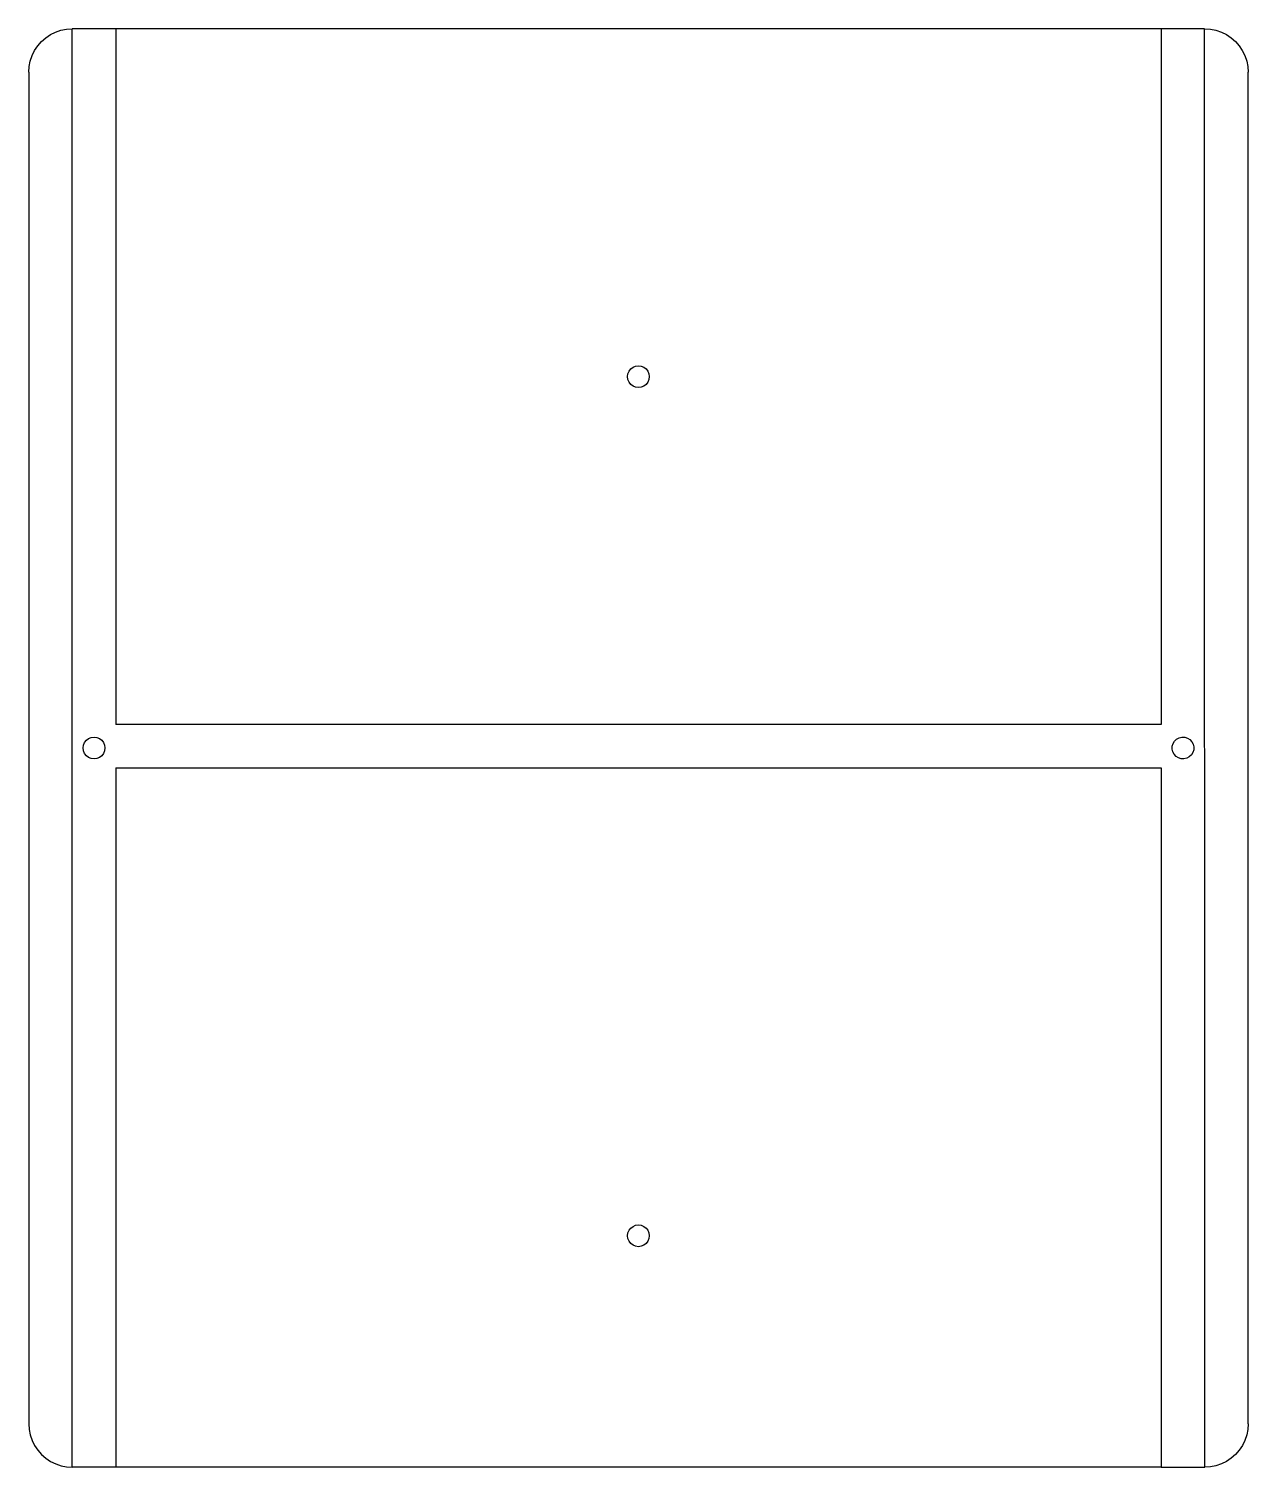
# Model space of a CAD drawing. Extents: x -20.1 to 20.1, y -11.2 to 11.2.
# Drawn here: x -20.08 to -6.06, y -6.82 to 9.72 of the extents above; entities that cross this region are included whole.
import ezdxf

# ---------------------------------------------------------------- set-up
doc = ezdxf.new("R2010")
doc.units = 0
doc.header["$MEASUREMENT"] = 0
doc.layers.get('0').update_dxf_attribs({"linetype": 'CONTINUOUS'})

msp = doc.modelspace()

# ---------------------------------------------------------------- linework, layer by layer
for p, q in [((-19.934, 9.577), (-19.885, 9.62)), ((-19.885, 9.62), (-19.83, 9.657)), ((-19.83, 9.657), (-19.772, 9.686)), ((-19.772, 9.686), (-19.71, 9.707)), ((-19.71, 9.707), (-19.646, 9.719)), ((-19.646, 9.719), (-19.58, 9.724)), ((-19.08, 9.724), (-19.58, 9.724)), ((-19.58, -6.816), (-19.58, 9.724)), ((-7.065, 9.724), (-19.08, 9.724)), ((-19.08, 9.724), (-19.08, 1.724)), ((-7.065, 9.724), (-7.065, 1.724)), ((-6.565, 9.724), (-7.065, 9.724)), ((-6.565, 9.724), (-6.499, 9.719)), ((-6.564, -6.816), (-6.565, 9.724)), ((-6.499, 9.719), (-6.435, 9.707)), ((-6.435, 9.707), (-6.373, 9.686)), ((-6.373, 9.686), (-6.315, 9.657)), ((-6.315, 9.657), (-6.26, 9.62)), ((-6.26, 9.62), (-6.211, 9.577)), ((-20.042, 9.415), (-20.013, 9.474)), ((-20.013, 9.474), (-19.977, 9.528)), ((-19.977, 9.528), (-19.934, 9.577)), ((-6.211, 9.577), (-6.168, 9.528)), ((-6.168, 9.528), (-6.132, 9.474)), ((-6.132, 9.474), (-6.103, 9.415)), ((-20.08, 9.224), (-20.076, 9.289)), ((-20.076, 9.289), (-20.063, 9.353)), ((-20.063, 9.353), (-20.042, 9.415)), ((-6.103, 9.415), (-6.082, 9.353)), ((-6.082, 9.353), (-6.069, 9.289)), ((-6.069, 9.289), (-6.065, 9.224)), ((-20.08, 9.224), (-20.08, -6.316)), ((-6.064, -6.316), (-6.065, 9.224)), ((-13.181, 5.786), (-13.161, 5.812)), ((-13.161, 5.812), (-13.135, 5.832)), ((-13.135, 5.832), (-13.105, 5.844)), ((-13.105, 5.844), (-13.073, 5.849)), ((-13.073, 5.849), (-13.04, 5.844)), ((-13.04, 5.844), (-13.01, 5.832)), ((-13.01, 5.832), (-12.984, 5.812)), ((-12.984, 5.812), (-12.964, 5.786)), ((-13.198, 5.724), (-13.193, 5.756)), ((-13.193, 5.691), (-13.198, 5.724)), ((-13.193, 5.756), (-13.181, 5.786)), ((-13.181, 5.661), (-13.193, 5.691)), ((-13.161, 5.635), (-13.181, 5.661)), ((-13.135, 5.615), (-13.161, 5.635)), ((-12.984, 5.635), (-13.01, 5.615)), ((-12.964, 5.661), (-12.984, 5.635)), ((-12.964, 5.786), (-12.952, 5.756)), ((-12.952, 5.691), (-12.964, 5.661)), ((-12.952, 5.756), (-12.948, 5.724)), ((-12.948, 5.724), (-12.952, 5.691)), ((-13.105, 5.603), (-13.135, 5.615)), ((-13.073, 5.599), (-13.105, 5.603)), ((-13.04, 5.603), (-13.073, 5.599)), ((-13.01, 5.615), (-13.04, 5.603)), ((-7.065, 1.724), (-19.08, 1.724)), ((-19.451, 1.486), (-19.438, 1.516)), ((-19.438, 1.516), (-19.418, 1.542)), ((-19.418, 1.542), (-19.393, 1.562)), ((-19.393, 1.562), (-19.362, 1.575)), ((-19.362, 1.575), (-19.33, 1.579)), ((-19.33, 1.579), (-19.298, 1.575)), ((-19.298, 1.575), (-19.268, 1.562)), ((-19.268, 1.562), (-19.242, 1.542)), ((-19.242, 1.542), (-19.222, 1.516)), ((-19.222, 1.516), (-19.209, 1.486)), ((-6.938, 1.475), (-6.928, 1.506)), ((-6.928, 1.506), (-6.911, 1.533)), ((-6.911, 1.533), (-6.887, 1.556)), ((-6.887, 1.556), (-6.858, 1.571)), ((-6.858, 1.571), (-6.826, 1.578)), ((-6.826, 1.578), (-6.794, 1.577)), ((-6.794, 1.577), (-6.762, 1.568)), ((-6.762, 1.568), (-6.735, 1.55)), ((-6.735, 1.55), (-6.713, 1.526)), ((-6.713, 1.526), (-6.697, 1.497)), ((-6.697, 1.497), (-6.69, 1.466)), ((-19.455, 1.454), (-19.451, 1.486)), ((-19.451, 1.421), (-19.455, 1.454)), ((-19.438, 1.391), (-19.451, 1.421)), ((-19.418, 1.365), (-19.438, 1.391)), ((-19.393, 1.346), (-19.418, 1.365)), ((-19.362, 1.333), (-19.393, 1.346)), ((-19.33, 1.329), (-19.362, 1.333)), ((-19.298, 1.333), (-19.33, 1.329)), ((-19.268, 1.346), (-19.298, 1.333)), ((-19.242, 1.365), (-19.268, 1.346)), ((-19.222, 1.391), (-19.242, 1.365)), ((-19.209, 1.421), (-19.222, 1.391)), ((-19.209, 1.486), (-19.205, 1.454)), ((-19.205, 1.454), (-19.209, 1.421)), ((-6.939, 1.442), (-6.938, 1.475)), ((-6.932, 1.41), (-6.939, 1.442)), ((-6.916, 1.381), (-6.932, 1.41)), ((-6.894, 1.357), (-6.916, 1.381)), ((-6.866, 1.34), (-6.894, 1.357)), ((-6.835, 1.331), (-6.866, 1.34)), ((-6.803, 1.329), (-6.835, 1.331)), ((-6.771, 1.337), (-6.803, 1.329)), ((-6.742, 1.352), (-6.771, 1.337)), ((-6.718, 1.374), (-6.742, 1.352)), ((-6.701, 1.402), (-6.718, 1.374)), ((-6.691, 1.433), (-6.701, 1.402)), ((-6.69, 1.466), (-6.691, 1.433)), ((-19.08, 1.224), (-19.08, -6.816)), ((-19.08, 1.224), (-7.065, 1.224)), ((-7.065, 1.224), (-7.065, -6.816)), ((-13.198, -4.155), (-13.193, -4.122)), ((-13.193, -4.122), (-13.181, -4.092)), ((-13.181, -4.092), (-13.161, -4.066)), ((-13.161, -4.066), (-13.135, -4.047)), ((-13.135, -4.047), (-13.105, -4.034)), ((-13.105, -4.034), (-13.073, -4.03)), ((-13.073, -4.03), (-13.04, -4.034)), ((-13.04, -4.034), (-13.01, -4.047)), ((-13.01, -4.047), (-12.984, -4.066)), ((-12.984, -4.066), (-12.964, -4.092)), ((-12.964, -4.092), (-12.952, -4.122)), ((-12.952, -4.122), (-12.948, -4.155)), ((-13.193, -4.187), (-13.198, -4.155)), ((-13.181, -4.217), (-13.193, -4.187)), ((-13.161, -4.243), (-13.181, -4.217)), ((-13.135, -4.263), (-13.161, -4.243)), ((-13.105, -4.276), (-13.135, -4.263)), ((-13.073, -4.28), (-13.105, -4.276)), ((-13.04, -4.276), (-13.073, -4.28)), ((-13.01, -4.263), (-13.04, -4.276)), ((-12.984, -4.243), (-13.01, -4.263)), ((-12.964, -4.217), (-12.984, -4.243)), ((-12.952, -4.187), (-12.964, -4.217)), ((-12.948, -4.155), (-12.952, -4.187)), ((-20.08, -6.316), (-20.076, -6.381)), ((-20.076, -6.381), (-20.063, -6.445)), ((-20.063, -6.445), (-20.042, -6.507)), ((-6.081, -6.445), (-6.102, -6.507)), ((-6.068, -6.381), (-6.081, -6.445)), ((-6.064, -6.316), (-6.068, -6.381)), ((-20.042, -6.507), (-20.013, -6.566)), ((-20.013, -6.566), (-19.976, -6.62)), ((-6.131, -6.566), (-6.167, -6.62)), ((-6.102, -6.507), (-6.131, -6.566)), ((-19.976, -6.62), (-19.933, -6.67)), ((-19.933, -6.67), (-19.884, -6.713)), ((-19.884, -6.713), (-19.83, -6.749)), ((-19.83, -6.749), (-19.771, -6.778)), ((-19.771, -6.778), (-19.709, -6.799)), ((-6.373, -6.778), (-6.435, -6.799)), ((-6.314, -6.749), (-6.373, -6.778)), ((-6.26, -6.713), (-6.314, -6.749)), ((-6.211, -6.67), (-6.26, -6.713)), ((-6.167, -6.62), (-6.211, -6.67)), ((-19.709, -6.799), (-19.645, -6.812)), ((-19.645, -6.812), (-19.58, -6.816)), ((-19.08, -6.816), (-19.58, -6.816)), ((-7.065, -6.816), (-19.08, -6.816)), ((-7.065, -6.816), (-6.564, -6.816)), ((-6.499, -6.812), (-6.564, -6.816)), ((-6.435, -6.799), (-6.499, -6.812))]:
    msp.add_line(p, q)

doc.saveas('drawing.dxf')
